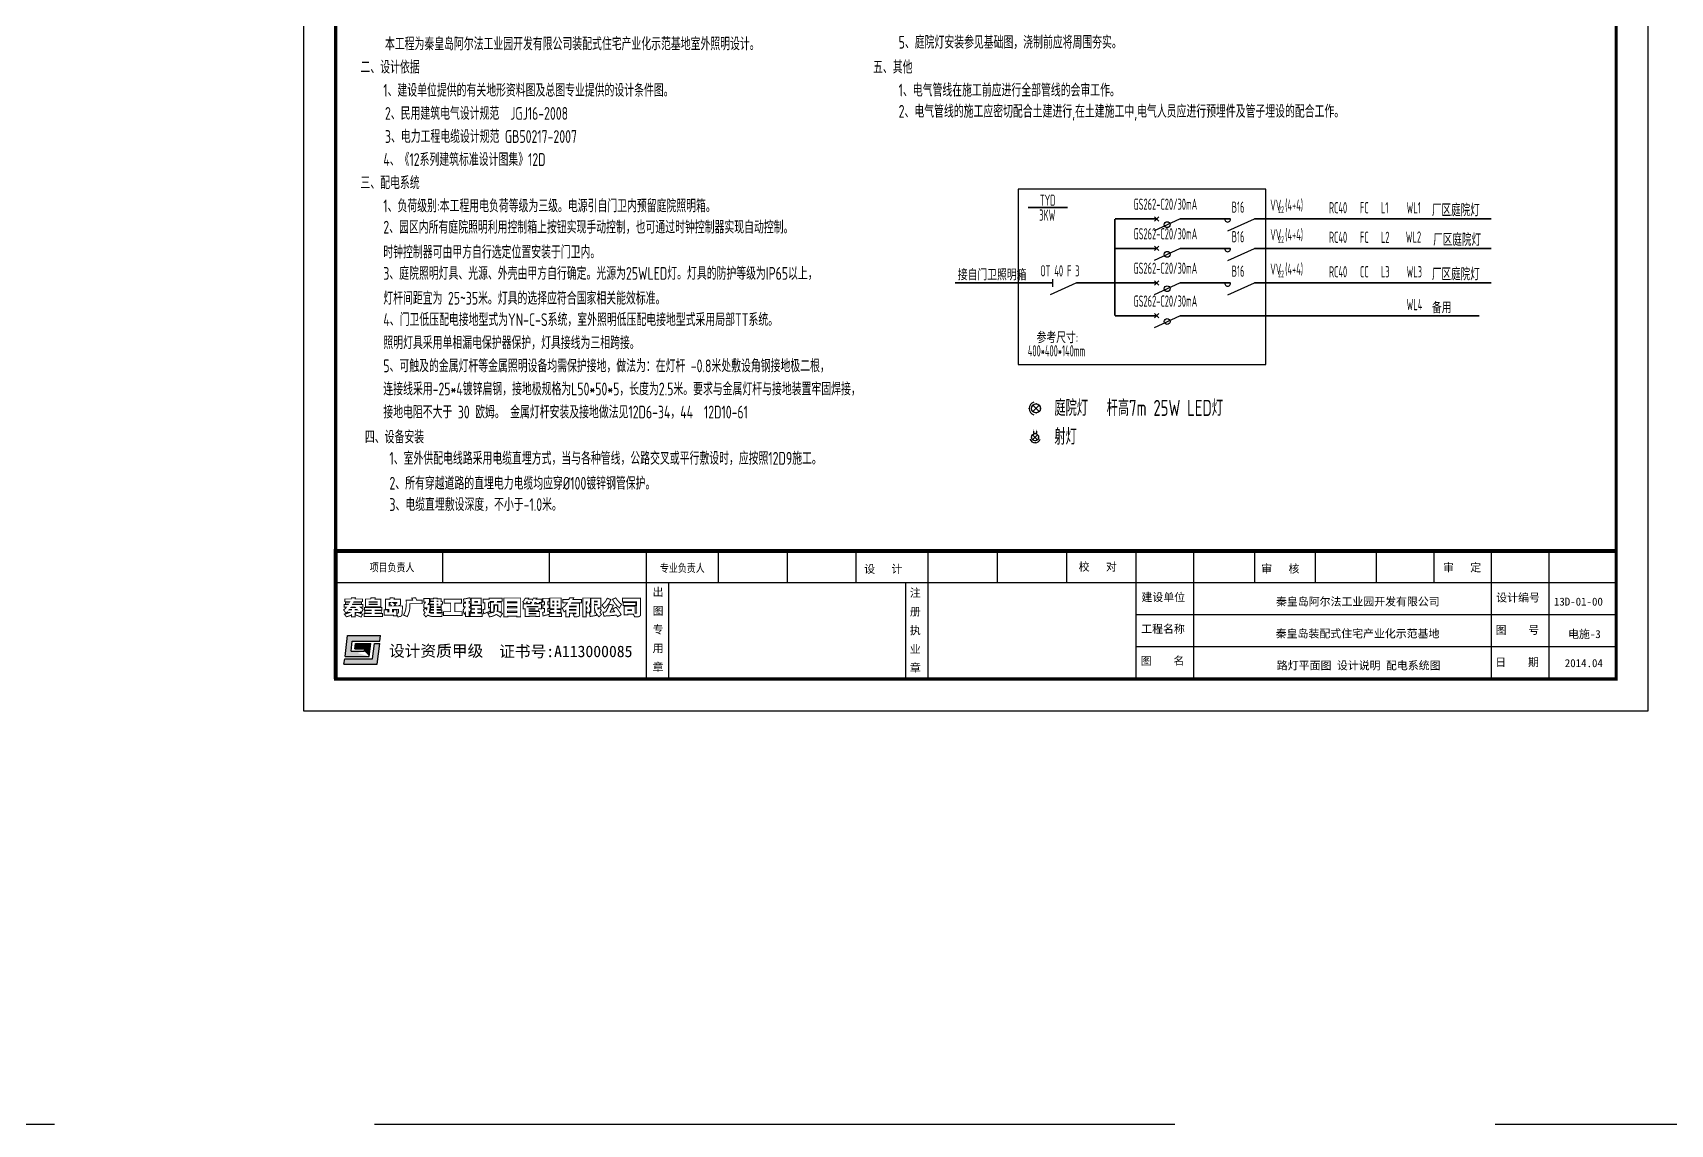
# Model space of a CAD drawing. Header units: millimetres. Extents: x 451834 to 908217, y 418823 to 838421.
# Drawn here: x 453128 to 453639, y 418823 to 419164 of the extents above; entities that cross this region are included whole.
import ezdxf

# ---------------------------------------------------------------- set-up
doc = ezdxf.new("R2010")
doc.units = ezdxf.units.MM
doc.header["$LTSCALE"] = 1000
doc.linetypes.add('CONTINOUS', pattern=[0])
doc.linetypes.add('DASH', pattern=[0.35, 0.25, -0.1])
for name, color, linetype in [('DOTLN', 2, 'DASH'), ('ELEMENT', 3, 'Continuous'), ('EQUIP-照明', 3, 'Continuous'), ('LAYER1', 4, 'Continuous'), ('LAYER2', 7, 'Continuous'), ('TEL_TEXT', 7, 'Continuous'), ('TEL_TITLE', 7, 'Continuous'), ('WIRE-照明', 6, 'Continuous'), ('图框', 7, 'Continuous'), ('构件', 41, 'Continuous')]:
    doc.layers.add(name, color=color, linetype=linetype)
doc.styles.add('_HZTXT', font='txt.shx', dxfattribs={"bigfont": 'HZTXT.shx'})
doc.styles.add('_TCH_LABEL', font='COMPLEX', dxfattribs={"bigfont": 'GBCBIG'})
doc.styles.add('_TEL_DIM', font='tssdeng.shx', dxfattribs={"width": 0.7, "height": 3.5, "bigfont": 'HZTXT.shx'})
doc.styles.get("Standard").update_dxf_attribs({"font": 'txt', "bigfont": 'gbcbig.shx'})
doc.styles.add('广建图框2', font='simhei_0.ttf')

# ---------------------------------------------------------------- blocks, each defined once
blk = doc.blocks.new('A$C480232FE')
for p, q in [((47, 335), (153, 1241)), ((153, 1241), (1591, 1241)), ((311, 570), (361, 1005)), ((361, 1005), (1563, 1005)), ((472, 670), (499, 905)), ((499, 905), (1168, 905)), ((1099, 335), (1168, 905)), ((1237, 235), (1318, 905)), ((1318, 905), (1553, 905)), ((1445, 0), (1553, 905)), ((1563, 1005), (1591, 1241)), ((0, 0), (34, 235)), ((0, 0), (1445, 0)), ((34, 235), (1237, 235)), ((47, 335), (1099, 335)), ((311, 570), (890, 570)), ((472, 670), (901, 670)), ((890, 570), (901, 670))]:
    blk.add_line(p, q)
for points in [[(361, 1005), (153, 1241), (311, 570), (47, 335)], [(1563, 1005), (1591, 1241), (361, 1005), (153, 1241)], [(901, 670), (472, 670), (1168, 905), (499, 905)], [(1099, 335), (1168, 905), (890, 570), (901, 670)], [(1445, 0), (1553, 905), (1237, 235), (1318, 905)], [(0, 0), (34, 235), (1445, 0), (1237, 235)], [(1099, 335), (890, 570), (47, 335), (311, 570)], [(311, 570), (47, 335), (1099, 335), (890, 570)]]:
    blk.add_solid(points)
blk = doc.blocks.new('3')
at = {"lineweight": 0, "const_width": 30}
for points in [[(-880958, -22672), (-880965, -22684), (-881096, -22684), (-881096, -22745), (-880997, -22745), (-881007, -22759), (-881133, -22759), (-881133, -22847), (-881067, -22847), (-881077, -22858), (-881098, -22881), (-881123, -22905), (-881152, -22929), (-881082, -23031), (-881065, -23018), (-881041, -22995), (-881041, -23012), (-880970, -23012), (-880995, -23024), (-881025, -23034), (-881057, -23044), (-881092, -23053), (-881130, -23060), (-881067, -23145), (-881057, -23142), (-881018, -23132), (-880983, -23121), (-880952, -23108), (-880926, -23095), (-880902, -23082), (-880902, -23143), (-880791, -23143), (-880791, -23080), (-880772, -23087), (-880746, -23098), (-880716, -23110), (-880683, -23123), (-880648, -23137), (-880609, -23153), (-880561, -23065), (-880561, -23065), (-880582, -23057), (-880610, -23046), (-880646, -23033), (-880689, -23019), (-880711, -23012), (-880626, -23012), (-880626, -22995), (-880595, -23012), (-880541, -22905), (-880572, -22886), (-880599, -22867), (-880624, -22847), (-880556, -22847), (-880556, -22759), (-880871, -22759), (-880864, -22745), (-880590, -22745), (-880590, -22684), (-880832, -22684), (-880825, -22672), (-880566, -22672), (-880566, -22589), (-880793, -22589), (-880784, -22553), (-880907, -22553), (-880919, -22589), (-881118, -22589), (-881118, -22672)], [(-880905, -22929), (-880985, -22929), (-880973, -22917), (-880905, -22917)], [(-880919, -22847), (-880791, -22847), (-880781, -22859), (-880931, -22859)], [(-880791, -22919), (-880730, -22919), (-880716, -22932), (-880791, -22932)], [(-880791, -23012), (-880757, -23012), (-880791, -23012), (-880757, -23012), (-880791, -23062)], [(-880498, -22852), (-880498, -22934), (-880287, -22934), (-880287, -22948), (-880486, -22948), (-880486, -23026), (-880287, -23026), (-880287, -23043), (-880515, -23043), (-880515, -23138), (-879940, -23138), (-879940, -23043), (-880172, -23043), (-880172, -23026), (-879974, -23026), (-879974, -22948), (-880172, -22948), (-880172, -22934), (-879962, -22934), (-879962, -22852)], [(-880309, -22589), (-880471, -22589), (-880471, -22837), (-879988, -22837), (-879988, -22592), (-880172, -22592), (-880168, -22555), (-880299, -22555)], [(-880102, -22687), (-880357, -22687), (-880357, -22672), (-880102, -22672)], [(-880100, -22764), (-880357, -22764), (-880357, -22750), (-880100, -22750)], [(-879773, -22929), (-879882, -22929), (-879882, -23092), (-879598, -23092), (-879598, -23119), (-879487, -23119), (-879487, -23070), (-879460, -23143), (-879424, -23142), (-879387, -23137), (-879361, -23126), (-879344, -23111), (-879343, -23110), (-879337, -23100), (-879332, -23084), (-879328, -23062), (-879325, -23034), (-879322, -23000), (-879320, -22961), (-879318, -22916), (-879317, -22865), (-879317, -22808), (-879453, -22808), (-879586, -22808), (-879540, -22762), (-879559, -22744), (-879584, -22723), (-879615, -22699), (-879491, -22699), (-879615, -22699), (-879491, -22699), (-879491, -22709), (-879491, -22714), (-879508, -22724), (-879552, -22726), (-879511, -22808), (-879586, -22808), (-879453, -22808), (-879427, -22803), (-879401, -22790), (-879383, -22771), (-879375, -22744), (-879375, -22711), (-879375, -22597), (-879576, -22597), (-879567, -22558), (-879697, -22555), (-879707, -22597), (-879848, -22597), (-879848, -22912), (-879743, -22912), (-879743, -22992), (-879773, -22992)], [(-879727, -22742), (-879727, -22742), (-879691, -22770), (-879665, -22792), (-879649, -22808), (-879731, -22808), (-879649, -22808), (-879731, -22808), (-879731, -22699), (-879683, -22699)], [(-879598, -22929), (-879598, -22992), (-879627, -22992), (-879627, -22912), (-879438, -22912), (-879627, -22912), (-879438, -22912), (-879438, -22913), (-879439, -22944), (-879440, -22978), (-879443, -23014), (-879452, -23034), (-879487, -23036), (-879487, -22929)], [(-879024, -22563), (-878999, -22623), (-879196, -22623), (-879195, -22645), (-879194, -22688), (-879194, -22729), (-879196, -22768), (-879198, -22805), (-879202, -22841), (-879206, -22875), (-879212, -22908), (-879219, -22939), (-879228, -22968), (-879237, -22996), (-879247, -23022), (-879259, -23046), (-879271, -23068), (-879285, -23090), (-879164, -23138), (-879152, -23113), (-879137, -23081), (-879124, -23049), (-879113, -23017), (-879104, -22986), (-879096, -22956), (-879093, -22941), (-879089, -22913), (-879086, -22882), (-879083, -22849), (-879082, -22813), (-879081, -22775), (-879082, -22735), (-878696, -22735), (-878696, -22623), (-878873, -22623), (-878902, -22548)], [(-878342, -22774), (-878437, -22774), (-878437, -22835), (-878342, -22835), (-878342, -22856), (-878437, -22856), (-878437, -22912), (-878342, -22912), (-878342, -22934), (-878449, -22934), (-878449, -23012), (-878342, -23012), (-878342, -23036), (-878351, -23036), (-878391, -23033), (-878426, -23028), (-878455, -23019), (-878478, -23007), (-878476, -23001), (-878467, -22966), (-878460, -22933), (-878456, -22901), (-878454, -22869), (-878454, -22764), (-878517, -22764), (-878466, -22689), (-878466, -22577), (-878648, -22577), (-878648, -22687), (-878597, -22687), (-878606, -22703), (-878624, -22731), (-878645, -22759), (-878650, -22767), (-878650, -22864), (-878548, -22864), (-878551, -22890), (-878558, -22922), (-878568, -22907), (-878587, -22871), (-878660, -22929), (-878660, -22930), (-878648, -22959), (-878631, -22988), (-878609, -23016), (-878627, -23037), (-878655, -23062), (-878585, -23148), (-878573, -23139), (-878548, -23118), (-878524, -23092), (-878505, -23102), (-878473, -23115), (-878441, -23125), (-878409, -23132), (-878376, -23136), (-878359, -23136), (-878330, -23137), (-878297, -23137), (-878259, -23136), (-878216, -23136), (-878165, -23135), (-878125, -23135), (-878097, -23134), (-878083, -23133), (-878068, -23026), (-878073, -23027), (-878101, -23027), (-878148, -23028), (-878174, -23030), (-878213, -23033), (-878233, -23033), (-878233, -23012), (-878083, -23012), (-878083, -22934), (-878233, -22934), (-878233, -22912), (-878105, -22912), (-878105, -22856), (-878233, -22856), (-878233, -22835), (-878107, -22835), (-878107, -22755), (-878068, -22755), (-878068, -22672), (-878107, -22672), (-878107, -22584), (-878233, -22584), (-878233, -22560), (-878342, -22560), (-878342, -22584), (-878444, -22584), (-878444, -22655), (-878342, -22655), (-878342, -22672), (-878461, -22672), (-878461, -22755), (-878342, -22755)], [(-878233, -22655), (-878206, -22655), (-878206, -22672), (-878233, -22672)], [(-878233, -22755), (-878206, -22755), (-878206, -22774), (-878233, -22774)], [(-878013, -22597), (-878013, -22718), (-877809, -22718), (-877809, -22985), (-878037, -22985), (-878037, -23104), (-877445, -23104), (-877445, -22985), (-877676, -22985), (-877676, -22718), (-877470, -22718), (-877470, -22597)], [(-877333, -22578), (-877364, -22584), (-877390, -22589), (-877411, -22592), (-877389, -22696), (-877389, -22696), (-877355, -22692), (-877341, -22689), (-877341, -22721), (-877411, -22721), (-877411, -22830), (-877355, -22830), (-877365, -22853), (-877381, -22881), (-877401, -22909), (-877423, -22936), (-877384, -23060), (-877383, -23059), (-877357, -23030), (-877341, -23007), (-877341, -23140), (-877229, -23140), (-877229, -22985), (-877207, -23007), (-877169, -22902), (-877229, -22849), (-877229, -22830), (-877188, -22830), (-877188, -22721), (-877229, -22721), (-877229, -22667), (-877200, -22660), (-877171, -22650), (-877212, -22551), (-877213, -22551), (-877257, -22561), (-877297, -22570)], [(-877171, -22793), (-877171, -22893), (-877062, -22893), (-877062, -22910), (-877164, -22910), (-877164, -23012), (-877062, -23012), (-877062, -23028), (-877200, -23028), (-877200, -23133), (-876822, -23133), (-876822, -23028), (-876958, -23028), (-876958, -23012), (-876846, -23012), (-876846, -22910), (-876958, -22910), (-876958, -22893), (-876844, -22893), (-876844, -22793)], [(-877169, -22560), (-877169, -22776), (-876856, -22776), (-876856, -22560)], [(-877057, -22662), (-876965, -22662), (-876965, -22684), (-877057, -22684)], [(-876742, -22905), (-876803, -22922), (-876778, -23050), (-876756, -23041), (-876718, -23026), (-876702, -23020), (-876664, -23005), (-876630, -22993), (-876603, -22981), (-876580, -22973), (-876580, -22847), (-876631, -22869), (-876631, -22711), (-876580, -22711), (-876580, -22662), (-876466, -22662), (-876473, -22689), (-876568, -22689), (-876568, -22999), (-876473, -22999), (-876481, -23003), (-876509, -23012), (-876540, -23021), (-876573, -23027), (-876609, -23032), (-876648, -23036), (-876594, -23148), (-876564, -23141), (-876522, -23132), (-876486, -23121), (-876454, -23109), (-876427, -23097), (-876405, -23084), (-876388, -23070), (-876368, -23081), (-876339, -23097), (-876310, -23115), (-876281, -23133), (-876253, -23153), (-876192, -23041), (-876208, -23032), (-876237, -23018), (-876269, -23005), (-876303, -22992), (-876226, -22992), (-876226, -22689), (-876354, -22689), (-876345, -22662), (-876199, -22662), (-876199, -22560), (-876604, -22560), (-876604, -22594), (-876791, -22594), (-876791, -22713), (-876742, -22713)], [(-876354, -22965), (-876351, -22937), (-876350, -22905), (-876350, -22779), (-876444, -22779), (-876444, -22905), (-876445, -22927), (-876449, -22964), (-876459, -22982), (-876459, -22767), (-876335, -22767), (-876335, -22978), (-876354, -22970)], [(-876146, -22558), (-876146, -23143), (-876027, -23143), (-876027, -23123), (-875738, -23123), (-875738, -23145), (-875622, -23145), (-875622, -22558)], [(-876030, -22674), (-875741, -22674), (-875741, -22711), (-876030, -22711)], [(-876030, -22822), (-875741, -22822), (-875741, -22861), (-876030, -22861)], [(-876030, -22973), (-875741, -22973), (-875741, -23012), (-876030, -23012)], [(-875040, -22694), (-874963, -22694), (-874963, -22594), (-875128, -22594), (-875127, -22593), (-875113, -22563), (-875220, -22558), (-875225, -22568), (-875241, -22595), (-875256, -22618), (-875256, -22592), (-875382, -22592), (-875370, -22565), (-875474, -22558), (-875479, -22569), (-875496, -22599), (-875514, -22627), (-875534, -22654), (-875557, -22679), (-875494, -22742), (-875469, -22742), (-875461, -22731), (-875440, -22703), (-875421, -22677), (-875411, -22726), (-875319, -22726), (-875309, -22742), (-875469, -22742), (-875494, -22742), (-875544, -22742), (-875544, -22893), (-875479, -22893), (-875479, -23138), (-875360, -23138), (-875360, -23126), (-875147, -23126), (-875147, -23138), (-875028, -23138), (-875028, -22980), (-875360, -22980), (-875360, -22963), (-875060, -22963), (-875060, -22893), (-874970, -22893), (-874970, -22742), (-875183, -22742), (-875191, -22723), (-875186, -22716), (-875171, -22694), (-875142, -22694), (-875130, -22726), (-875031, -22726)], [(-875089, -22835), (-875423, -22835), (-875423, -22820), (-875089, -22820)], [(-875360, -22893), (-875176, -22893), (-875176, -22912), (-875360, -22912)], [(-875319, -22689), (-875288, -22689), (-875275, -22713), (-875312, -22713)], [(-874706, -23014), (-874589, -23014), (-874589, -23031), (-874718, -23031), (-874718, -22961), (-874718, -22960), (-874754, -22968), (-874769, -22973), (-874769, -22888), (-874728, -22888), (-874728, -22774), (-874769, -22774), (-874769, -22682), (-874728, -22682), (-874728, -22568), (-874934, -22568), (-874934, -22682), (-874880, -22682), (-874880, -22774), (-874931, -22774), (-874931, -22888), (-874880, -22888), (-874880, -22999), (-874921, -23005), (-874936, -23012), (-874922, -23119), (-874917, -23118), (-874876, -23107), (-874865, -23104), (-874830, -23094), (-874797, -23085), (-874765, -23077), (-874735, -23070), (-874735, -23133), (-874344, -23133), (-874344, -23031), (-874482, -23031), (-874482, -23014), (-874364, -23014), (-874364, -22915), (-874482, -22915), (-874482, -22895), (-874359, -22895), (-874359, -22558), (-874711, -22558), (-874711, -22895), (-874589, -22895), (-874589, -22915), (-874706, -22915)], [(-874589, -22684), (-874614, -22684), (-874614, -22660), (-874589, -22660)], [(-874589, -22798), (-874614, -22798), (-874614, -22774), (-874589, -22774)], [(-874482, -22660), (-874458, -22660), (-874458, -22684), (-874482, -22684)], [(-874482, -22774), (-874458, -22774), (-874458, -22798), (-874482, -22798)], [(-874179, -22729), (-874198, -22754), (-874219, -22778), (-874242, -22803), (-874267, -22827), (-874294, -22852), (-874322, -22876), (-874267, -22990), (-874260, -22985), (-874230, -22962), (-874209, -22944), (-874209, -23145), (-874097, -23145), (-874097, -23028), (-873893, -23028), (-873893, -23041), (-873903, -23048), (-873933, -23052), (-873983, -23050), (-873949, -23143), (-873938, -23143), (-873890, -23144), (-873851, -23142), (-873820, -23136), (-873797, -23126), (-873783, -23113), (-873777, -23097), (-873780, -23077), (-873780, -22723), (-874036, -22723), (-874027, -22709), (-873719, -22709), (-873719, -22601), (-873986, -22601), (-873973, -22572), (-873964, -22553), (-874092, -22553), (-874116, -22601), (-874305, -22601), (-874305, -22709), (-874165, -22709)], [(-874097, -22815), (-873891, -22815), (-873891, -22832), (-874097, -22832)], [(-874095, -22919), (-873893, -22919), (-873893, -22936), (-874095, -22936)], [(-873574, -23143), (-873574, -22958), (-873547, -23024), (-873540, -23024), (-873507, -23019), (-873480, -23006), (-873460, -22985), (-873445, -22956), (-873444, -22953), (-873439, -22924), (-873439, -22894), (-873445, -22862), (-873457, -22830), (-873474, -22796), (-873471, -22787), (-873455, -22742), (-873446, -22710), (-873443, -22694), (-873443, -22558), (-873680, -22558), (-873680, -23143)], [(-873574, -22674), (-873547, -22674), (-873549, -22688), (-873558, -22721), (-873574, -22747)], [(-873558, -22848), (-873547, -22877), (-873552, -22898), (-873574, -22912), (-873574, -22825)], [(-873472, -23031), (-873450, -23136), (-873411, -23129), (-873372, -23123), (-873337, -23116), (-873305, -23110), (-873277, -23103), (-873254, -23097), (-873263, -23041), (-873256, -23048), (-873237, -23074), (-873211, -23105), (-873192, -23128), (-873176, -23143), (-873096, -23070), (-873111, -23051), (-873133, -23023), (-873149, -23002), (-873098, -22948), (-873164, -22866), (-873173, -22866), (-873203, -22902), (-873212, -22866), (-873173, -22866), (-873164, -22866), (-873120, -22866), (-873120, -22560), (-873428, -22560), (-873428, -22992), (-873428, -22997), (-873438, -23019)], [(-873318, -22876), (-873310, -22916), (-873302, -22950), (-873292, -22980), (-873283, -23004), (-873319, -23012), (-873319, -22869)], [(-873317, -22660), (-873232, -22660), (-873232, -22677), (-873317, -22677)], [(-873317, -22757), (-873229, -22757), (-873229, -22774), (-873317, -22774)], [(-872920, -22570), (-872934, -22600), (-872950, -22629), (-872967, -22657), (-872987, -22683), (-873008, -22710), (-873031, -22734), (-873055, -22758), (-873081, -22781), (-873008, -22881), (-873002, -22875), (-872976, -22852), (-872951, -22828), (-872928, -22803), (-872906, -22777), (-872885, -22751), (-872866, -22724), (-872848, -22696), (-872831, -22668), (-872816, -22639), (-872802, -22609), (-872916, -22563)], [(-872902, -22870), (-872916, -22900), (-872931, -22930), (-872945, -22958), (-872956, -22978), (-872977, -22994), (-873008, -23002), (-873050, -23004), (-873045, -23025), (-873037, -23058), (-873029, -23091), (-873021, -23123), (-872994, -23122), (-872957, -23120), (-872921, -23117), (-872885, -23115), (-872851, -23112), (-872816, -23110), (-872783, -23107), (-872750, -23104), (-872718, -23101), (-872687, -23098), (-872656, -23095), (-872625, -23092), (-872610, -23113), (-872594, -23140), (-872482, -23082), (-872490, -23068), (-872507, -23037), (-872525, -23008), (-872543, -22979), (-872562, -22950), (-872581, -22923), (-872601, -22897), (-872622, -22871), (-872642, -22847), (-872749, -22900), (-872748, -22901), (-872731, -22923), (-872711, -22950), (-872688, -22985), (-872695, -22986), (-872722, -22990), (-872754, -22993), (-872790, -22996), (-872831, -22997), (-872831, -22996), (-872813, -22962), (-872796, -22929), (-872780, -22897), (-872766, -22867), (-872752, -22837), (-872739, -22810), (-872727, -22784), (-872848, -22750), (-872860, -22775), (-872873, -22807), (-872887, -22839)], [(-872754, -22599), (-872749, -22611), (-872733, -22641), (-872715, -22670), (-872697, -22697), (-872677, -22725), (-872657, -22751), (-872635, -22776), (-872612, -22800), (-872588, -22823), (-872562, -22845), (-872536, -22866), (-872473, -22757), (-872475, -22755), (-872502, -22731), (-872528, -22707), (-872551, -22682), (-872574, -22658), (-872596, -22632), (-872616, -22606), (-872635, -22580), (-872652, -22553)], [(-871998, -23004), (-871997, -23011), (-872007, -23030), (-872041, -23033), (-872041, -22815), (-872393, -22815), (-872393, -23087), (-872276, -23087), (-872276, -23065), (-872102, -23065), (-872098, -23070), (-872080, -23107), (-872073, -23123), (-872061, -23148), (-872018, -23149), (-871977, -23147), (-871943, -23142), (-871916, -23133), (-871896, -23121), (-871883, -23105), (-871878, -23086), (-871879, -23062), (-871879, -22563), (-872441, -22563), (-872441, -22674), (-871998, -22674)], [(-872417, -22694), (-872417, -22796), (-872022, -22796), (-872022, -22694)], [(-872276, -22927), (-872155, -22927), (-872155, -22951), (-872276, -22951)], [(-875147, -23058), (-875360, -23058), (-875360, -23041), (-875147, -23041)]]:
    blk.add_lwpolyline(points, close=True, dxfattribs=at)
blk = doc.blocks.new('M_M7')
for p, q in [((-0.25, -0.2), (0, -0.75)), ((-0.047, -0.297), (0.047, -0.203)), ((-0.047, -0.203), (0.047, -0.297))]:
    blk.add_line(p, q)
for points in [[(0, 0), (0, -0.25)], [(0, -0.75), (0, -1)]]:
    blk.add_lwpolyline(points)
at = {"width": 0.8, "flags": 9}
blk.add_attdef('S', (0.25, -0.5), '', height=0.2, dxfattribs=at)
blk = doc.blocks.new('M_M4')
blk.add_line((-0.25, -0.2), (0, -0.75))
for points in [[(0, 0), (0, -0.25)], [(0, -0.75), (0, -1)]]:
    blk.add_lwpolyline(points)
blk.add_arc((-0.008, -0.192), 0.0589, 81.8699, 278.1301)
at = {"width": 0.8, "flags": 9}
blk.add_attdef('S', (0.25, -0.5), '', height=0.2, dxfattribs=at)
blk = doc.blocks.new('$equip$00001172')
for p, q in [((0.25, 0.25), (-0.25, -0.25)), ((-0.25, 0.25), (0.25, -0.25))]:
    blk.add_line(p, q)
blk.add_circle((0, 0), 0.35)
blk.add_arc((0, 0), 0.532, 109.9831, 250.0169)
for p in [(-0.53, 0), (0, 0.35), (0.35, 0), (0, -0.35)]:
    blk.add_point(p)
at = {"style": '_TCH_LABEL', "flags": 9}
blk.add_attdef('A', (0, 0), '', height=0.00002, dxfattribs=at)
blk = doc.blocks.new('$EQUIP$00001182')
for p, q in [((0.25, 0.25), (-0.25, -0.25)), ((-0.25, 0.25), (0.25, -0.25)), ((0.6, 0.15), (0.4, 0.15)), ((0.6, -0.15), (0.4, -0.15))]:
    blk.add_line(p, q)
blk.add_circle((0, 0), 0.35)
blk.add_arc((0, 0), 0.532, 109.9831, 250.0169)
for p in [(-0.53, 0), (0, 0.35), (0.35, 0), (0, -0.35)]:
    blk.add_point(p)
for points in [[(0.6, 0.18), (0.6, 0.12), (0.8, 0.15)], [(0.6, -0.12), (0.6, -0.18), (0.8, -0.15)]]:
    blk.add_solid(points)
at = {"flags": 9}
blk.add_attdef('A', (0, 0), '', height=0.00002, dxfattribs=at)

msp = doc.modelspace()

# ---------------------------------------------------------------- linework, layer by layer
for p, q in [((453446.231, 419084.419), (453446.231, 419086.783)), ((453445.504, 419081.966), (453453.506, 419085.603))]:
    msp.add_line(p, q)
for points in [[(453442.594, 419085.603), (453446.231, 419085.603)], [(453453.506, 419085.603), (453457.144, 419085.603)]]:
    msp.add_lwpolyline(points)
for centre in [(453481.911, 419103.785), (453481.911, 419094.541), (453481.911, 419083.785), (453481.911, 419073.521)]:
    msp.add_circle(centre, 0.918)
for p in [(453465.568, 419095.867), (453465.568, 419086.131), (453465.568, 419076.395)]:
    msp.add_point(p)
at = {"layer": 'DOTLN', "linetype": 'DASH'}
for points in [[(451834.349, 418822.772), (453905.177, 418822.772), (453905.177, 419640.592), (451834.349, 419640.592)], [(453435.379, 419060.069), (453512.749, 419060.069), (453512.749, 419114.887), (453435.379, 419114.887)]]:
    msp.add_lwpolyline(points, close=True, dxfattribs=at)
at = {"layer": 'LAYER2', "const_width": 0.485}
for points in [[(453465.568, 419105.603), (453478.637, 419105.603)], [(453465.568, 419075.339), (453465.568, 419105.603)], [(453485.912, 419105.603), (453501.664, 419105.603)], [(453509.164, 419105.603), (453583.162, 419105.603)], [(453465.568, 419096.359), (453478.637, 419096.359)], [(453485.912, 419096.359), (453501.664, 419096.359)], [(453509.164, 419096.359), (453583.162, 419096.359)], [(453415.594, 419085.603), (453446.231, 419085.603)], [(453453.506, 419085.603), (453465.568, 419085.603)], [(453465.568, 419085.603), (453478.637, 419085.603)], [(453485.912, 419085.603), (453501.664, 419085.603)], [(453509.164, 419085.603), (453583.162, 419085.603)], [(453465.568, 419075.339), (453478.637, 419075.339)], [(453485.912, 419075.339), (453579.395, 419075.339)]]:
    msp.add_lwpolyline(points, dxfattribs=at)
at = {"layer": 'TEL_TITLE'}
msp.add_lwpolyline([(453212.166, 418951.876), (453632.166, 418951.876), (453632.166, 419545.876), (453212.166, 419545.876)], close=True, dxfattribs=at)
at = {"layer": 'TEL_TITLE', "const_width": 1}
msp.add_lwpolyline([(453222.166, 418961.876), (453622.166, 418961.876), (453622.166, 419520.876), (453222.166, 419520.876)], close=True, dxfattribs=at)
at = {"layer": 'WIRE-照明', "linetype": 'Continuous', "const_width": 0.5}
msp.add_lwpolyline([(453438.46, 419109.142), (453450.869, 419109.142)], dxfattribs=at)
at = {"layer": '构件'}
for p, q in [((453255.499, 419001.876), (453255.499, 418991.876)), ((453255.499, 419001.876), (453255.499, 418991.876)), ((453255.499, 419001.876), (453255.499, 418991.876)), ((453255.499, 419001.876), (453255.499, 418991.876)), ((453288.832, 419001.876), (453288.832, 418991.876)), ((453288.832, 419001.876), (453288.832, 418991.876)), ((453288.832, 419001.876), (453288.832, 418991.876)), ((453288.832, 419001.876), (453288.832, 418991.876)), ((453319.166, 419001.876), (453319.166, 418961.876)), ((453319.166, 419001.876), (453319.166, 418961.876)), ((453319.166, 419001.876), (453319.166, 418961.876)), ((453319.166, 419001.876), (453319.166, 418961.876)), ((453341.666, 419001.876), (453341.666, 418991.876)), ((453341.666, 419001.876), (453341.666, 418991.876)), ((453341.666, 419001.876), (453341.666, 418991.876)), ((453341.666, 419001.876), (453341.666, 418991.876)), ((453363.166, 419001.876), (453363.166, 418991.876)), ((453363.166, 419001.876), (453363.166, 418991.876)), ((453363.166, 419001.876), (453363.166, 418991.876)), ((453363.166, 419001.876), (453363.166, 418991.876)), ((453384.666, 419001.876), (453384.666, 418991.876)), ((453384.666, 419001.876), (453384.666, 418991.876)), ((453384.666, 419001.876), (453384.666, 418991.876)), ((453384.666, 419001.876), (453384.666, 418991.876)), ((453407.166, 419001.876), (453407.166, 418961.876)), ((453407.166, 419001.876), (453407.166, 418961.876)), ((453407.166, 419001.876), (453407.166, 418961.876)), ((453407.166, 419001.876), (453407.166, 418961.876)), ((453428.832, 419001.876), (453428.832, 418991.876)), ((453428.832, 419001.876), (453428.832, 418991.876)), ((453428.832, 419001.876), (453428.832, 418991.876)), ((453428.832, 419001.876), (453428.832, 418991.876)), ((453428.832, 419001.876), (453428.832, 418991.876)), ((453428.832, 419001.876), (453428.832, 418991.876)), ((453450.499, 419001.876), (453450.499, 418991.876)), ((453450.499, 419001.876), (453450.499, 418991.876)), ((453450.499, 419001.876), (453450.499, 418991.876)), ((453450.499, 419001.876), (453450.499, 418991.876)), ((453472.166, 419001.876), (453472.166, 418961.876)), ((453472.166, 419001.876), (453472.166, 418961.876)), ((453472.166, 419001.876), (453472.166, 418961.876)), ((453472.166, 419001.876), (453472.166, 418961.876)), ((453490.166, 419001.876), (453490.166, 418961.876)), ((453490.166, 419001.876), (453490.166, 418961.876)), ((453490.166, 419001.876), (453490.166, 418961.876)), ((453490.166, 419001.876), (453490.166, 418961.876)), ((453509.166, 419001.876), (453509.166, 418991.876)), ((453509.166, 419001.876), (453509.166, 418991.876)), ((453509.166, 419001.876), (453509.166, 418991.876)), ((453509.166, 419001.876), (453509.166, 418991.876)), ((453528.166, 419001.876), (453528.166, 418991.876)), ((453528.166, 419001.876), (453528.166, 418991.876)), ((453528.166, 419001.876), (453528.166, 418991.876)), ((453528.166, 419001.876), (453528.166, 418991.876)), ((453547.166, 419001.876), (453547.166, 418991.876)), ((453547.166, 419001.876), (453547.166, 418991.876)), ((453547.166, 419001.876), (453547.166, 418991.876)), ((453547.166, 419001.876), (453547.166, 418991.876)), ((453565.166, 419001.876), (453565.166, 418991.876)), ((453565.166, 419001.876), (453565.166, 418991.876)), ((453565.166, 419001.876), (453565.166, 418991.876)), ((453565.166, 419001.876), (453565.166, 418991.876)), ((453583.166, 419001.876), (453583.166, 418961.876)), ((453583.166, 419001.876), (453583.166, 418961.876)), ((453583.166, 419001.876), (453583.166, 418961.876)), ((453583.166, 419001.876), (453583.166, 418961.876)), ((453601.166, 419001.876), (453601.166, 418961.876)), ((453601.166, 419001.876), (453601.166, 418961.876)), ((453601.166, 419001.876), (453601.166, 418961.876)), ((453601.166, 419001.876), (453601.166, 418961.876)), ((453622.166, 418991.876), (453222.166, 418991.876)), ((453622.166, 418991.876), (453222.166, 418991.876)), ((453622.166, 418991.876), (453222.166, 418991.876)), ((453622.166, 418991.876), (453222.166, 418991.876)), ((453326.166, 418991.876), (453326.166, 418961.876)), ((453326.166, 418991.876), (453326.166, 418961.876)), ((453326.166, 418991.876), (453326.166, 418961.876)), ((453326.166, 418991.876), (453326.166, 418961.876)), ((453400.166, 418991.876), (453400.166, 418961.876)), ((453400.166, 418991.876), (453400.166, 418961.876)), ((453400.166, 418991.876), (453400.166, 418961.876)), ((453400.166, 418991.876), (453400.166, 418961.876)), ((453622.166, 418981.876), (453472.166, 418981.876)), ((453622.166, 418981.876), (453472.166, 418981.876)), ((453622.166, 418981.876), (453472.166, 418981.876)), ((453622.166, 418981.876), (453472.166, 418981.876)), ((453622.166, 418981.876), (453583.166, 418981.876)), ((453622.166, 418981.876), (453583.166, 418981.876)), ((453622.166, 418981.876), (453583.166, 418981.876)), ((453622.166, 418981.876), (453583.166, 418981.876)), ((453622.166, 418971.876), (453472.166, 418971.876)), ((453622.166, 418971.876), (453472.166, 418971.876)), ((453622.166, 418971.876), (453472.166, 418971.876)), ((453622.166, 418971.876), (453472.166, 418971.876)), ((453622.166, 418971.876), (453583.166, 418971.876)), ((453622.166, 418971.876), (453583.166, 418971.876)), ((453622.166, 418971.876), (453583.166, 418971.876)), ((453622.166, 418971.876), (453583.166, 418971.876))]:
    msp.add_line(p, q, dxfattribs=at)
at = {"layer": '构件', "const_width": 1.2}
for points in [[(453622.166, 419001.876), (453222.166, 419001.876)], [(453622.166, 419001.876), (453222.166, 419001.876), (453222.166, 418961.876)], [(453622.166, 419001.876), (453222.166, 419001.876), (453222.166, 418961.876)], [(453622.166, 419001.876), (453222.166, 419001.876), (453222.166, 418961.876)]]:
    msp.add_lwpolyline(points, dxfattribs=at)

# ---------------------------------------------------------------- block references
at = {"xscale": 0.01, "yscale": 0.01, "zscale": 0.01}
msp.add_blockref('3', (462036.179, 419212.748), dxfattribs=at)
msp.add_blockref('3', (462036.179, 419212.748), dxfattribs=at)
msp.add_blockref('3', (462036.179, 419212.748), dxfattribs=at)
msp.add_blockref('3', (462036.179, 419212.748), dxfattribs=at)
at = {"layer": 'ELEMENT', "xscale": 14.55, "yscale": 14.55, "zscale": 14.55, "rotation": 90}
for p in [(453475, 419105.603), (453475, 419096.359), (453475, 419085.603), (453475, 419075.339)]:
    msp.add_blockref('M_M7', p, dxfattribs=at)
at = {"layer": 'ELEMENT', "color": 7, "linetype": 'CONTINOUS', "xscale": 14.99985000610352, "yscale": 14.99985000610352, "zscale": 14.99985000610352, "rotation": 90}
for p in [(453497.914, 419105.603), (453497.914, 419096.359), (453497.914, 419085.603)]:
    msp.add_blockref('M_M4', p, dxfattribs=at)
at = {"layer": 'EQUIP-照明', "color": 0, "xscale": 4, "yscale": 4, "zscale": 4}
msp.add_blockref('$equip$00001172', (453440.957, 419046.391), dxfattribs=at)
at = {"layer": 'EQUIP-照明', "xscale": 3.2, "yscale": 3.2, "zscale": 3.2, "rotation": 90}
msp.add_blockref('$EQUIP$00001182', (453440.648, 419037.394), dxfattribs=at)
at = {"layer": '图框', "xscale": 0.007199999999720604, "yscale": 0.007199999999720604, "zscale": 0.007199999999720604}
msp.add_blockref('A$C480232FE', (453224.763, 418966.475), dxfattribs=at)
msp.add_blockref('A$C480232FE', (453224.763, 418966.475), dxfattribs=at)
msp.add_blockref('A$C480232FE', (453224.763, 418966.475), dxfattribs=at)
msp.add_blockref('A$C480232FE', (453224.763, 418966.475), dxfattribs=at)

# ---------------------------------------------------------------- texts
at = {"layer": 'LAYER1', "color": 7, "style": '_HZTXT', "width": 0.7}
for p in [(453564.628, 419106.4), (453565.007, 419097.155)]:
    msp.add_text('厂区庭院灯', height=3.88, dxfattribs=at).set_placement(p)
at = {"layer": 'TEL_TEXT', "linetype": 'Continuous', "style": '_TEL_DIM', "width": 0.7}
for s, p in [('本工程为秦皇岛阿尔法工业园开发有限公司装配式住宅产业化示范基地室外照明设计。', (453237.565, 419158.271)), ('5、庭院灯安装参见基础图，浇制前应将周围夯实。', (453398.038, 419158.78)), ('二、设计依据', (453229.921, 419150.992)), ('五、其他', (453390.028, 419150.992)), ('1、建设单位提供的有关地形资料图及总图专业提供的设计条件图。', (453237.058, 419143.771)), ('1、电气管线在施工前应进行全部管线的会审工作。', (453398.038, 419143.803)), ('2、民用建筑电气设计规范  JGJ16-2008', (453237.573, 419136.55)), ('2、电气管线的施工应密切配合土建进行,在土建施工中,电气人员应进行预埋件及管子埋设的配合工作。', (453398.038, 419137.197)), ('3、电力工程电缆设计规范 GB50217-2007', (453237.573, 419129.329)), ('4、《12系列建筑标准设计图集》12D', (453237.058, 419122.14)), ('三、配电系统', (453229.921, 419114.887)), ('1、负荷级别:本工程用电负荷等级为三级。电源引自门卫内预留庭院照明箱。', (453237.058, 419107.666)), ('2、园区内所有庭院照明利用控制箱上按钮实现手动控制，也可通过时钟控制器实现自动控制。', (453237.058, 419101.012)), ('时钟控制器可由甲方自行选定位置安装于门卫内。', (453237.058, 419093.224)), ('3、庭院照明灯具、光源、外壳由甲方自行确定。光源为25WLED灯。灯具的防护等级为IP65以上，', (453237.058, 419086.57)), ('灯杆间距宜为 25~35米。灯具的选择应符合国家相关能效标准。', (453237.058, 419078.814)), ('4、门卫低压配电接地型式为YN-C-S系统，室外照明低压配电接地型式采用局部TT系统。', (453237.058, 419072.128)), ('照明灯具采用单相漏电保护器保护，灯具接线为三相跨接。', (453237.058, 419064.907)), ('5、可触及的金属灯杆等金属照明设备均需保护接地，做法为：在灯杆 -0.8米处敷设角钢接地极二根，', (453237.058, 419057.687)), ('连接线采用-25*4镀锌扁钢，接地极规格为L50*50*5，长度为2.5米。要求与金属灯杆与接地装置牢固焊接，', (453237.058, 419050.466)), ('接地电阻不大于 30 欧姆。 金属灯杆安装及接地做法见12D6-34，44  12D10-61', (453237.058, 419043.245)), ('四、设备安装', (453231.315, 419035.457)), ('1、室外供配电线路采用电缆直埋方式，当与各种管线，公路交叉或平行敷设时，应按照12D9施工。', (453238.968, 419028.803)), ('2、所有穿越道路的直埋电力电缆均应穿%%c100镀锌钢管保护。', (453238.968, 419021.015)), ('3、电缆直埋敷设深度，不小于-1.0米。', (453238.968, 419014.361))]:
    msp.add_text(s, height=4, dxfattribs=at).set_placement(p)
at = {"layer": 'TEL_TEXT'}
for s, height, style, width, p in [('TYD', 3.5, '_TEL_DIM', 0.56, (453442.151, 419109.687)), ('GS262-C20/30mA', 3.5, '_TEL_DIM', 0.56, (453471.388, 419108.438)), ('VV (4+4)', 3.5, '_TEL_DIM', 0.56, (453514.135, 419108.154)), ('3KW', 3.5, '_TEL_DIM', 0.56, (453441.962, 419105.037)), ('B16', 3.5, '_TEL_DIM', 0.56, (453502.091, 419107.532)), ('22', 2.1, '_TEL_DIM', 0.56, (453516.582, 419107.442)), ('RC40', 3.5, '_TEL_DIM', 0.56, (453532.461, 419107.346)), ('FC', 3.5, '_TEL_DIM', 0.56, (453542.116, 419107.346)), ('L1', 3.5, '_TEL_DIM', 0.56, (453548.688, 419107.346)), ('WL1', 3.5, '_TEL_DIM', 0.56, (453556.693, 419107.344)), ('GS262-C20/30mA', 3.5, '_TEL_DIM', 0.56, (453471.388, 419099.194)), ('B16', 3.5, '_TEL_DIM', 0.56, (453502.091, 419098.288)), ('VV (4+4)', 3.5, '_TEL_DIM', 0.56, (453514.135, 419098.91)), ('RC40', 3.5, '_TEL_DIM', 0.56, (453532.461, 419098.102)), ('FC', 3.5, '_TEL_DIM', 0.56, (453542.116, 419098.102)), ('L2', 3.5, '_TEL_DIM', 0.56, (453548.688, 419098.102)), ('WL2', 3.5, '_TEL_DIM', 0.56, (453556.449, 419098.183)), ('22', 2.1, '_TEL_DIM', 0.56, (453516.586, 419098.102)), ('OT 40 F 3', 3.5, '_TEL_DIM', 0.56, (453442.31, 419087.63)), ('GS262-C20/30mA', 3.5, '_TEL_DIM', 0.56, (453471.388, 419088.438)), ('B16', 3.5, '_TEL_DIM', 0.56, (453502.091, 419087.532)), ('VV (4+4)', 3.5, '_TEL_DIM', 0.56, (453514.135, 419088.154)), ('接自门卫照明箱', 3.5, '_TEL_DIM', 0.7, (453416.506, 419086.418)), ('22', 2.1, '_TEL_DIM', 0.56, (453516.586, 419087.346)), ('RC40', 3.5, '_TEL_DIM', 0.56, (453532.461, 419087.346)), ('CC', 3.5, '_TEL_DIM', 0.56, (453542.116, 419087.346)), ('L3', 3.5, '_TEL_DIM', 0.56, (453548.688, 419087.346)), ('WL3', 3.5, '_TEL_DIM', 0.56, (453556.693, 419087.344)), ('厂区庭院灯', 3.88, '_HZTXT', 0.7, (453564.628, 419086.4)), ('GS262-C20/30mA', 3.5, '_TEL_DIM', 0.56, (453471.388, 419078.174)), ('WL4', 3.5, '_TEL_DIM', 0.56, (453556.693, 419077.08)), ('备用', 3.5, '_TEL_DIM', 0.7, (453564.628, 419076.136)), ('参考尺寸:', 3.5, '_TEL_DIM', 0.7, (453441.118, 419066.773)), ('400*400*140mm', 3.5, '_TEL_DIM', 0.56, (453438.381, 419062.639)), ('庭院灯', 5, '_TEL_DIM', 0.7, (453446.682, 419044.054)), ('杆高7m 25W LED灯', 5, '_TEL_DIM', 0.7, (453463.008, 419044.054)), ('射灯', 5, '_TEL_DIM', 0.7, (453446.682, 419035.082))]:
    msp.add_text(s, height=height, dxfattribs=dict(at, style=style, width=width)).set_placement(p)
at = {"layer": '图框', "style": '广建图框2', "width": 0.8}
for s, p in [('项目负责人', (453232.768, 418995.477)), ('项目负责人', (453232.768, 418995.477)), ('项目负责人', (453232.768, 418995.477)), ('项目负责人', (453232.768, 418995.477)), ('专业负责人', (453323.455, 418995.272)), ('专业负责人', (453323.455, 418995.272)), ('专业负责人', (453323.455, 418995.272)), ('专业负责人', (453323.455, 418995.272))]:
    msp.add_text(s, height=2.5, dxfattribs=at).set_placement(p)
at = {"layer": '图框', "style": '广建图框2'}
for s, height, p in [('设   计', 2.5, (453387.256, 418994.985)), ('设   计', 2.5, (453387.256, 418994.985)), ('设   计', 2.5, (453387.256, 418994.985)), ('设   计', 2.5, (453387.256, 418994.985)), ('校   对', 2.5, (453454.262, 418995.687)), ('校   对', 2.5, (453454.262, 418995.687)), ('校   对', 2.5, (453454.262, 418995.687)), ('校   对', 2.5, (453454.262, 418995.687)), ('审   核', 2.5, (453511.299, 418995.044)), ('审   核', 2.5, (453511.299, 418995.044)), ('审   核', 2.5, (453511.299, 418995.044)), ('审   核', 2.5, (453511.299, 418995.044)), ('审   定', 2.5, (453568.079, 418995.449)), ('审   定', 2.5, (453568.079, 418995.449)), ('审   定', 2.5, (453568.079, 418995.449)), ('审   定', 2.5, (453568.079, 418995.449)), ('出', 2.5, (453321.18, 418987.789)), ('出', 2.5, (453321.18, 418987.789)), ('出', 2.5, (453321.18, 418987.789)), ('出', 2.5, (453321.18, 418987.789)), ('注', 2.5, (453401.528, 418987.538)), ('注', 2.5, (453401.528, 418987.538)), ('注', 2.5, (453401.528, 418987.538)), ('注', 2.5, (453401.528, 418987.538)), ('建设单位', 2.5, (453473.88, 418986.157)), ('建设单位', 2.5, (453473.88, 418986.157)), ('建设单位', 2.5, (453473.88, 418986.157)), ('建设单位', 2.5, (453473.88, 418986.157)), ('设计编号', 2.5, (453584.706, 418986.034)), ('设计编号', 2.5, (453584.706, 418986.034)), ('设计编号', 2.5, (453584.706, 418986.034)), ('设计编号', 2.5, (453584.706, 418986.034)), ('图', 2.5, (453321.18, 418981.926)), ('图', 2.5, (453321.18, 418981.926)), ('图', 2.5, (453321.18, 418981.926)), ('图', 2.5, (453321.18, 418981.926)), ('册', 2.5, (453401.528, 418981.675)), ('册', 2.5, (453401.528, 418981.675)), ('册', 2.5, (453401.528, 418981.675)), ('册', 2.5, (453401.528, 418981.675)), ('秦皇岛阿尔法工业园开发有限公司', 2.5, (453515.9, 418984.8)), ('13D-01-00', 2.5, (453602.716, 418984.782)), ('专', 2.5, (453321.18, 418976.062)), ('专', 2.5, (453321.18, 418976.062)), ('专', 2.5, (453321.18, 418976.062)), ('专', 2.5, (453321.18, 418976.062)), ('执', 2.5, (453401.528, 418975.811)), ('执', 2.5, (453401.528, 418975.811)), ('执', 2.5, (453401.528, 418975.811)), ('执', 2.5, (453401.528, 418975.811)), ('工程名称', 2.5, (453473.795, 418976.258)), ('工程名称', 2.5, (453473.795, 418976.258)), ('工程名称', 2.5, (453473.795, 418976.258)), ('工程名称', 2.5, (453473.795, 418976.258)), ('图    号', 2.5, (453584.506, 418975.927)), ('图    号', 2.5, (453584.506, 418975.927)), ('图    号', 2.5, (453584.506, 418975.927)), ('图    号', 2.5, (453584.506, 418975.927)), ('秦皇岛装配式住宅产业化示范基地', 2.5, (453515.815, 418974.8)), ('电施-3', 2.5, (453607.144, 418974.645)), ('设计资质甲级', 3.6, (453238.823, 418968.859)), ('设计资质甲级', 3.6, (453238.823, 418968.859)), ('设计资质甲级', 3.6, (453238.823, 418968.859)), ('设计资质甲级', 3.6, (453238.823, 418968.859)), ('证书号:A113000085 ', 3.6, (453273.215, 418968.694)), ('证书号:A113000085 ', 3.6, (453273.215, 418968.694)), ('证书号:A113000085 ', 3.6, (453273.215, 418968.694)), ('证书号:A113000085 ', 3.6, (453273.215, 418968.694)), ('用', 2.5, (453321.18, 418970.199)), ('用', 2.5, (453321.18, 418970.199)), ('用', 2.5, (453321.18, 418970.199)), ('用', 2.5, (453321.18, 418970.199)), ('业', 2.5, (453401.528, 418969.948)), ('业', 2.5, (453401.528, 418969.948)), ('业', 2.5, (453401.528, 418969.948)), ('业', 2.5, (453401.528, 418969.948)), ('图    名', 2.5, (453473.662, 418966.291)), ('图    名', 2.5, (453473.662, 418966.291)), ('图    名', 2.5, (453473.662, 418966.291)), ('图    名', 2.5, (453473.662, 418966.291)), ('日    期', 2.5, (453584.401, 418965.855)), ('日    期', 2.5, (453584.401, 418965.855)), ('日    期', 2.5, (453584.401, 418965.855)), ('日    期', 2.5, (453584.401, 418965.855)), ('章', 2.5, (453321.18, 418964.336)), ('章', 2.5, (453321.18, 418964.336)), ('章', 2.5, (453321.18, 418964.336)), ('章', 2.5, (453321.18, 418964.336)), ('章', 2.5, (453401.528, 418964.085)), ('章', 2.5, (453401.528, 418964.085)), ('章', 2.5, (453401.528, 418964.085)), ('章', 2.5, (453401.528, 418964.085)), ('路灯平面图 设计说明 配电系统图', 2.5, (453516.168, 418964.838)), ('2014.04', 2.5, (453606.116, 418965.572))]:
    msp.add_text(s, height=height, dxfattribs=at).set_placement(p)

doc.saveas('drawing.dxf')
